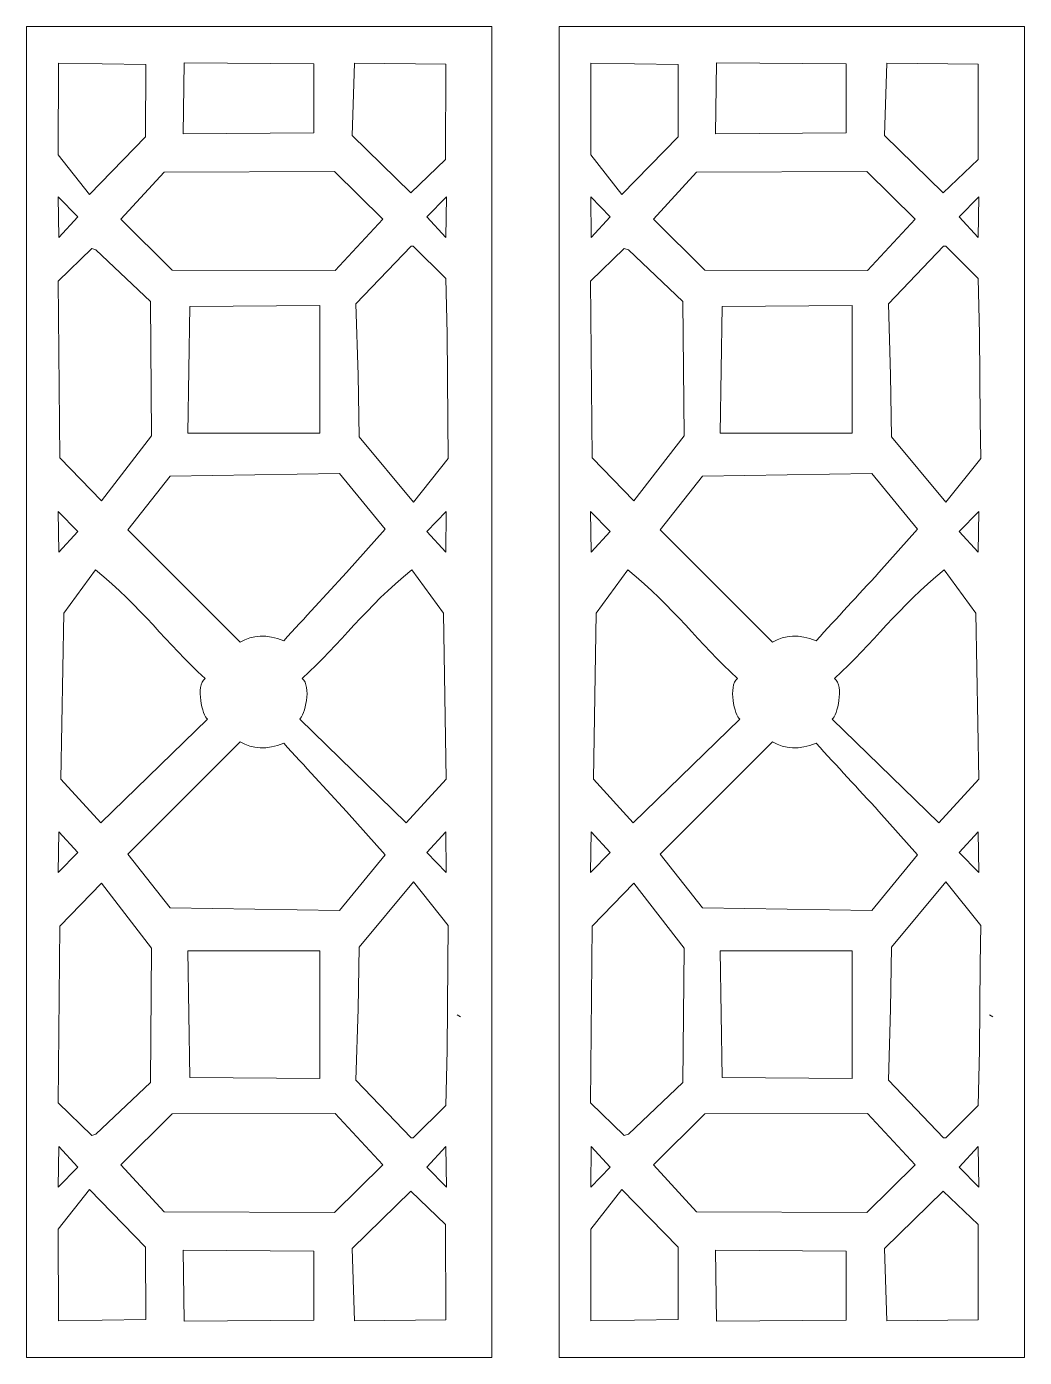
# Model space of a CAD drawing. Header units: centimetres. Extents: x -27.5 to -13.3, y -9.5 to 9.5.
import ezdxf

# ---------------------------------------------------------------- set-up
doc = ezdxf.new("R2010")
doc.units = ezdxf.units.CM
doc.header["$MEASUREMENT"] = 0
doc.layers.add('layer 1', color=7, linetype='Continuous')

msp = doc.modelspace()

# ---------------------------------------------------------------- linework, layer by layer
at = {"layer": 'layer 1', "color": 250, "lineweight": 9}
for points, knots in [([(-27.5, 9.5), (-27.5, 9.5), (-20.86134, 9.5), (-20.86134, 9.5), (-20.86134, 9.5), (-20.86134, 9.5), (-20.86134, -9.5), (-20.86134, -9.5), (-20.86134, -9.5), (-20.86134, -9.5), (-27.5, -9.5), (-27.5, -9.5), (-27.5, -9.5), (-27.5, -9.5), (-27.5, 9.5), (-27.5, 9.5)], [0, 0, 0, 0, 0.2, 0.2, 0.2, 0.2, 0.4, 0.4, 0.4, 0.4, 0.6, 0.6, 0.6, 0.6, 1, 1, 1, 1]), ([(-19.90406, 9.5), (-19.90406, 9.5), (-13.2654, 9.5), (-13.2654, 9.5), (-13.2654, 9.5), (-13.2654, 9.5), (-13.2654, -9.5), (-13.2654, -9.5), (-13.2654, -9.5), (-13.2654, -9.5), (-19.90406, -9.5), (-19.90406, -9.5), (-19.90406, -9.5), (-19.90406, -9.5), (-19.90406, 9.5), (-19.90406, 9.5)], [0, 0, 0, 0, 0.2, 0.2, 0.2, 0.2, 0.4, 0.4, 0.4, 0.4, 0.6, 0.6, 0.6, 0.6, 1, 1, 1, 1]), ([(-19.00904, 7.10537), (-19.00904, 7.10537), (-19.45226, 7.67166), (-19.45226, 7.67166), (-19.45226, 7.67166), (-19.45226, 7.67166), (-19.45156, 8.97647), (-19.45156, 8.97647), (-19.45156, 8.97647), (-19.45156, 8.97647), (-18.20569, 8.96114), (-18.20569, 8.96114), (-18.20569, 8.96114), (-18.20569, 8.96114), (-18.20649, 7.92835), (-18.20649, 7.92835), (-18.20649, 7.92835), (-18.20649, 7.92835), (-19.00904, 7.10537), (-19.00904, 7.10537)], [0, 0, 0, 0, 0.16666667, 0.16666667, 0.16666667, 0.16666667, 0.33333333, 0.33333333, 0.33333333, 0.33333333, 0.5, 0.5, 0.5, 0.5, 0.66666667, 0.66666667, 0.66666667, 0.66666667, 1, 1, 1, 1]), ([(-17.6722, 7.96835), (-17.6722, 7.96835), (-17.65855, 8.98307), (-17.65855, 8.98307), (-17.65855, 8.98307), (-17.65855, 8.98307), (-15.80602, 8.97042), (-15.80602, 8.97042), (-15.80602, 8.97042), (-15.80602, 8.97042), (-15.80583, 7.98233), (-15.80583, 7.98233), (-15.80583, 7.98233), (-15.80583, 7.98233), (-17.6722, 7.96835), (-17.6722, 7.96835)], [0, 0, 0, 0, 0.2, 0.2, 0.2, 0.2, 0.4, 0.4, 0.4, 0.4, 0.6, 0.6, 0.6, 0.6, 1, 1, 1, 1]), ([(-14.42175, 7.12555), (-14.42175, 7.12555), (-15.25964, 7.94352), (-15.25964, 7.94352), (-15.25964, 7.94352), (-15.25964, 7.94352), (-15.22849, 8.97584), (-15.22849, 8.97584), (-15.22849, 8.97584), (-15.22849, 8.97584), (-13.92413, 8.96442), (-13.92413, 8.96442), (-13.92413, 8.96442), (-13.92413, 8.96442), (-13.92683, 7.60444), (-13.92683, 7.60444), (-13.92683, 7.60444), (-13.92683, 7.60444), (-14.42175, 7.12555), (-14.42175, 7.12555)], [0, 0, 0, 0, 0.16666667, 0.16666667, 0.16666667, 0.16666667, 0.33333333, 0.33333333, 0.33333333, 0.33333333, 0.5, 0.5, 0.5, 0.5, 0.66666667, 0.66666667, 0.66666667, 0.66666667, 1, 1, 1, 1]), ([(-17.82584, 6.02387), (-17.82584, 6.02387), (-18.55887, 6.74909), (-18.55887, 6.74909), (-18.55887, 6.74909), (-18.55887, 6.74909), (-17.94092, 7.42302), (-17.94092, 7.42302), (-17.94092, 7.42302), (-17.94092, 7.42302), (-15.51059, 7.43096), (-15.51059, 7.43096), (-15.51059, 7.43096), (-15.51059, 7.43096), (-14.82242, 6.75204), (-14.82242, 6.75204), (-14.82242, 6.75204), (-14.82242, 6.75204), (-15.50162, 6.01593), (-15.50162, 6.01593), (-15.50162, 6.01593), (-15.50162, 6.01593), (-17.82584, 6.02387), (-17.82584, 6.02387)], [0, 0, 0, 0, 0.14285714, 0.14285714, 0.14285714, 0.14285714, 0.28571429, 0.28571429, 0.28571429, 0.28571429, 0.42857143, 0.42857143, 0.42857143, 0.42857143, 0.57142857, 0.57142857, 0.57142857, 0.57142857, 0.71428571, 0.71428571, 0.71428571, 0.71428571, 1, 1, 1, 1]), ([(-19.44565, 6.48843), (-19.44565, 6.48843), (-19.17453, 6.7856), (-19.17453, 6.7856), (-19.17453, 6.7856), (-19.17453, 6.7856), (-19.45228, 7.07018), (-19.45228, 7.07018), (-19.45228, 7.07018), (-19.45228, 7.07018), (-19.44565, 6.48843), (-19.44565, 6.48843)], [0, 0, 0, 0, 0.25, 0.25, 0.25, 0.25, 0.5, 0.5, 0.5, 0.5, 1, 1, 1, 1]), ([(-13.92278, 6.48843), (-13.92278, 6.48843), (-14.1939, 6.7856), (-14.1939, 6.7856), (-14.1939, 6.7856), (-14.1939, 6.7856), (-13.91615, 7.07018), (-13.91615, 7.07018), (-13.91615, 7.07018), (-13.91615, 7.07018), (-13.92278, 6.48843), (-13.92278, 6.48843)], [0, 0, 0, 0, 0.25, 0.25, 0.25, 0.25, 0.5, 0.5, 0.5, 0.5, 1, 1, 1, 1]), ([(-18.83642, 2.73118), (-18.83642, 2.73118), (-19.43174, 3.34511), (-19.43174, 3.34511), (-19.43174, 3.34511), (-19.43174, 3.34511), (-19.45349, 5.86678), (-19.45349, 5.86678), (-19.45349, 5.86678), (-19.45349, 5.86678), (-18.97546, 6.33025), (-18.97546, 6.33025), (-18.97546, 6.33025), (-18.97546, 6.33025), (-18.91495, 6.3141), (-18.91495, 6.3141), (-18.91495, 6.3141), (-18.91495, 6.3141), (-18.1366, 5.57303), (-18.1366, 5.57303), (-18.1366, 5.57303), (-18.1366, 5.57303), (-18.12067, 3.659), (-18.12067, 3.659), (-18.12067, 3.659), (-18.12067, 3.659), (-18.83642, 2.73118), (-18.83642, 2.73118)], [0, 0, 0, 0, 0.125, 0.125, 0.125, 0.125, 0.25, 0.25, 0.25, 0.25, 0.375, 0.375, 0.375, 0.375, 0.5, 0.5, 0.5, 0.5, 0.625, 0.625, 0.625, 0.625, 0.75, 0.75, 0.75, 0.75, 1, 1, 1, 1]), ([(-14.38409, 2.7101), (-14.38409, 2.7101), (-15.15911, 3.64355), (-15.15911, 3.64355), (-15.15911, 3.64355), (-15.15911, 3.64355), (-15.17584, 4.52477), (-15.17584, 4.52477), (-15.17584, 4.52477), (-15.17584, 4.52477), (-15.20566, 5.54286), (-15.20566, 5.54286), (-15.20566, 5.54286), (-15.20566, 5.54286), (-14.41829, 6.36604), (-14.41829, 6.36604), (-14.41829, 6.36604), (-14.41829, 6.36604), (-14.38793, 6.36557), (-14.38793, 6.36557), (-14.38793, 6.36557), (-14.38793, 6.36557), (-13.92427, 5.90275), (-13.92427, 5.90275), (-13.92427, 5.90275), (-13.92427, 5.90275), (-13.9061, 5.11268), (-13.9061, 5.11268), (-13.9061, 5.11268), (-13.9061, 5.11268), (-13.89477, 3.88222), (-13.89477, 3.88222), (-13.89477, 3.88222), (-13.89477, 3.88222), (-13.88802, 3.33532), (-13.88802, 3.33532), (-13.88802, 3.33532), (-13.88802, 3.33532), (-14.38409, 2.7101), (-14.38409, 2.7101)], [0, 0, 0, 0, 0.09090909, 0.09090909, 0.09090909, 0.09090909, 0.18181818, 0.18181818, 0.18181818, 0.18181818, 0.27272727, 0.27272727, 0.27272727, 0.27272727, 0.36363636, 0.36363636, 0.36363636, 0.36363636, 0.45454545, 0.45454545, 0.45454545, 0.45454545, 0.54545455, 0.54545455, 0.54545455, 0.54545455, 0.63636364, 0.63636364, 0.63636364, 0.63636364, 0.72727273, 0.72727273, 0.72727273, 0.72727273, 0.81818182, 0.81818182, 0.81818182, 0.81818182, 1, 1, 1, 1]), ([(-17.60365, 3.69658), (-17.60365, 3.69658), (-17.57569, 5.50359), (-17.57569, 5.50359), (-17.57569, 5.50359), (-17.57569, 5.50359), (-15.72241, 5.52046), (-15.72241, 5.52046), (-15.72241, 5.52046), (-15.72241, 5.52046), (-15.72025, 3.6978), (-15.72025, 3.6978), (-15.72025, 3.6978), (-15.72025, 3.6978), (-17.60365, 3.69658), (-17.60365, 3.69658)], [0, 0, 0, 0, 0.2, 0.2, 0.2, 0.2, 0.4, 0.4, 0.4, 0.4, 0.6, 0.6, 0.6, 0.6, 1, 1, 1, 1]), ([(-16.85939, 0.71198), (-16.85939, 0.71198), (-18.45975, 2.31638), (-18.45975, 2.31638), (-18.45975, 2.31638), (-18.45975, 2.31638), (-17.85554, 3.08164), (-17.85554, 3.08164), (-17.85554, 3.08164), (-17.85554, 3.08164), (-15.43934, 3.11951), (-15.43934, 3.11951), (-15.43934, 3.11951), (-15.43934, 3.11951), (-14.78997, 2.32456), (-14.78997, 2.32456), (-14.78997, 2.32456), (-14.78997, 2.32456), (-15.34031, 1.70614), (-15.34031, 1.70614), (-15.34031, 1.70614), (-15.63899, 1.38169), (-15.93766, 1.05723), (-16.23634, 0.73274), (-16.23634, 0.73274), (-16.47903, 0.82822), (-16.68038, 0.81494), (-16.85939, 0.71198)], [0, 0, 0, 0, 0.125, 0.125, 0.125, 0.125, 0.25, 0.25, 0.25, 0.25, 0.375, 0.375, 0.375, 0.375, 0.5, 0.5, 0.5, 0.5, 0.625, 0.625, 0.625, 0.625, 0.75, 0.75, 0.75, 0.75, 1, 1, 1, 1]), ([(-19.44686, 1.9961), (-19.44686, 1.9961), (-19.17574, 2.29327), (-19.17574, 2.29327), (-19.17574, 2.29327), (-19.17574, 2.29327), (-19.45349, 2.57786), (-19.45349, 2.57786), (-19.45349, 2.57786), (-19.45349, 2.57786), (-19.44686, 1.9961), (-19.44686, 1.9961)], [0, 0, 0, 0, 0.25, 0.25, 0.25, 0.25, 0.5, 0.5, 0.5, 0.5, 1, 1, 1, 1]), ([(-13.92399, 1.9961), (-13.92399, 1.9961), (-14.1951, 2.29327), (-14.1951, 2.29327), (-14.1951, 2.29327), (-14.1951, 2.29327), (-13.91735, 2.57786), (-13.91735, 2.57786), (-13.91735, 2.57786), (-13.91735, 2.57786), (-13.92399, 1.9961), (-13.92399, 1.9961)], [0, 0, 0, 0, 0.25, 0.25, 0.25, 0.25, 0.5, 0.5, 0.5, 0.5, 1, 1, 1, 1]), ([(-18.92393, 1.74626), (-18.26256, 1.20746), (-17.91231, 0.69956), (-17.35851, 0.19207), (-17.35851, 0.19207), (-17.4978, 0.08667), (-17.39691, -0.33957), (-17.32348, -0.38793), (-17.32348, -0.38793), (-17.32348, -0.38793), (-18.84435, -1.86588), (-18.84435, -1.86588), (-18.84435, -1.86588), (-18.84435, -1.86588), (-19.41471, -1.24358), (-19.41471, -1.24358), (-19.41471, -1.24358), (-19.41471, -1.24358), (-19.37353, 1.12603), (-19.37353, 1.12603), (-19.37353, 1.12603), (-19.37353, 1.12603), (-18.92393, 1.74626), (-18.92393, 1.74626)], [0, 0, 0, 0, 0.14285714, 0.14285714, 0.14285714, 0.14285714, 0.28571429, 0.28571429, 0.28571429, 0.28571429, 0.42857143, 0.42857143, 0.42857143, 0.42857143, 0.57142857, 0.57142857, 0.57142857, 0.57142857, 0.71428571, 0.71428571, 0.71428571, 0.71428571, 1, 1, 1, 1]), ([(-14.40814, 1.74626), (-15.06951, 1.20746), (-15.41976, 0.69956), (-15.97357, 0.19207), (-15.97357, 0.19207), (-15.83428, 0.08667), (-15.93516, -0.33957), (-16.00859, -0.38793), (-16.00859, -0.38793), (-16.00859, -0.38793), (-14.48773, -1.86588), (-14.48773, -1.86588), (-14.48773, -1.86588), (-14.48773, -1.86588), (-13.91736, -1.24358), (-13.91736, -1.24358), (-13.91736, -1.24358), (-13.91736, -1.24358), (-13.95854, 1.12603), (-13.95854, 1.12603), (-13.95854, 1.12603), (-13.95854, 1.12603), (-14.40814, 1.74626), (-14.40814, 1.74626)], [0, 0, 0, 0, 0.14285714, 0.14285714, 0.14285714, 0.14285714, 0.28571429, 0.28571429, 0.28571429, 0.28571429, 0.42857143, 0.42857143, 0.42857143, 0.42857143, 0.57142857, 0.57142857, 0.57142857, 0.57142857, 0.71428571, 0.71428571, 0.71428571, 0.71428571, 1, 1, 1, 1]), ([(-16.85939, -0.71199), (-16.85939, -0.71199), (-18.45975, -2.31639), (-18.45975, -2.31639), (-18.45975, -2.31639), (-18.45975, -2.31639), (-17.85554, -3.08164), (-17.85554, -3.08164), (-17.85554, -3.08164), (-17.85554, -3.08164), (-15.43934, -3.11952), (-15.43934, -3.11952), (-15.43934, -3.11952), (-15.43934, -3.11952), (-14.78997, -2.32457), (-14.78997, -2.32457), (-14.78997, -2.32457), (-14.78997, -2.32457), (-15.34031, -1.70615), (-15.34031, -1.70615), (-15.34031, -1.70615), (-15.63899, -1.38169), (-15.93766, -1.05724), (-16.23634, -0.73274), (-16.23634, -0.73274), (-16.47903, -0.82822), (-16.68038, -0.81494), (-16.85939, -0.71199)], [0, 0, 0, 0, 0.125, 0.125, 0.125, 0.125, 0.25, 0.25, 0.25, 0.25, 0.375, 0.375, 0.375, 0.375, 0.5, 0.5, 0.5, 0.5, 0.625, 0.625, 0.625, 0.625, 0.75, 0.75, 0.75, 0.75, 1, 1, 1, 1]), ([(-19.44686, -1.99611), (-19.44686, -1.99611), (-19.17574, -2.29328), (-19.17574, -2.29328), (-19.17574, -2.29328), (-19.17574, -2.29328), (-19.45349, -2.57786), (-19.45349, -2.57786), (-19.45349, -2.57786), (-19.45349, -2.57786), (-19.44686, -1.99611), (-19.44686, -1.99611)], [0, 0, 0, 0, 0.25, 0.25, 0.25, 0.25, 0.5, 0.5, 0.5, 0.5, 1, 1, 1, 1]), ([(-13.92399, -1.99611), (-13.92399, -1.99611), (-14.1951, -2.29328), (-14.1951, -2.29328), (-14.1951, -2.29328), (-14.1951, -2.29328), (-13.91735, -2.57786), (-13.91735, -2.57786), (-13.91735, -2.57786), (-13.91735, -2.57786), (-13.92399, -1.99611), (-13.92399, -1.99611)], [0, 0, 0, 0, 0.25, 0.25, 0.25, 0.25, 0.5, 0.5, 0.5, 0.5, 1, 1, 1, 1]), ([(-18.83642, -2.73119), (-18.83642, -2.73119), (-19.43174, -3.34512), (-19.43174, -3.34512), (-19.43174, -3.34512), (-19.43174, -3.34512), (-19.45349, -5.86678), (-19.45349, -5.86678), (-19.45349, -5.86678), (-19.45349, -5.86678), (-18.97546, -6.33025), (-18.97546, -6.33025), (-18.97546, -6.33025), (-18.97546, -6.33025), (-18.91495, -6.3141), (-18.91495, -6.3141), (-18.91495, -6.3141), (-18.91495, -6.3141), (-18.1366, -5.57303), (-18.1366, -5.57303), (-18.1366, -5.57303), (-18.1366, -5.57303), (-18.12067, -3.65901), (-18.12067, -3.65901), (-18.12067, -3.65901), (-18.12067, -3.65901), (-18.83642, -2.73119), (-18.83642, -2.73119)], [0, 0, 0, 0, 0.125, 0.125, 0.125, 0.125, 0.25, 0.25, 0.25, 0.25, 0.375, 0.375, 0.375, 0.375, 0.5, 0.5, 0.5, 0.5, 0.625, 0.625, 0.625, 0.625, 0.75, 0.75, 0.75, 0.75, 1, 1, 1, 1]), ([(-14.38409, -2.71011), (-14.38409, -2.71011), (-15.15911, -3.64355), (-15.15911, -3.64355), (-15.15911, -3.64355), (-15.15911, -3.64355), (-15.17584, -4.52478), (-15.17584, -4.52478), (-15.17584, -4.52478), (-15.17584, -4.52478), (-15.20566, -5.54286), (-15.20566, -5.54286), (-15.20566, -5.54286), (-15.20566, -5.54286), (-14.41829, -6.36604), (-14.41829, -6.36604), (-14.41829, -6.36604), (-14.41829, -6.36604), (-14.38793, -6.36557), (-14.38793, -6.36557), (-14.38793, -6.36557), (-14.38793, -6.36557), (-13.92427, -5.90275), (-13.92427, -5.90275), (-13.92427, -5.90275), (-13.92427, -5.90275), (-13.9061, -5.11269), (-13.9061, -5.11269), (-13.9061, -5.11269), (-13.9061, -5.11269), (-13.89477, -3.88223), (-13.89477, -3.88223), (-13.89477, -3.88223), (-13.89477, -3.88223), (-13.88802, -3.33532), (-13.88802, -3.33532), (-13.88802, -3.33532), (-13.88802, -3.33532), (-14.38409, -2.71011), (-14.38409, -2.71011)], [0, 0, 0, 0, 0.09090909, 0.09090909, 0.09090909, 0.09090909, 0.18181818, 0.18181818, 0.18181818, 0.18181818, 0.27272727, 0.27272727, 0.27272727, 0.27272727, 0.36363636, 0.36363636, 0.36363636, 0.36363636, 0.45454545, 0.45454545, 0.45454545, 0.45454545, 0.54545455, 0.54545455, 0.54545455, 0.54545455, 0.63636364, 0.63636364, 0.63636364, 0.63636364, 0.72727273, 0.72727273, 0.72727273, 0.72727273, 0.81818182, 0.81818182, 0.81818182, 0.81818182, 1, 1, 1, 1]), ([(-17.60365, -3.69658), (-17.60365, -3.69658), (-17.57569, -5.5036), (-17.57569, -5.5036), (-17.57569, -5.5036), (-17.57569, -5.5036), (-15.72241, -5.52046), (-15.72241, -5.52046), (-15.72241, -5.52046), (-15.72241, -5.52046), (-15.72025, -3.6978), (-15.72025, -3.6978), (-15.72025, -3.6978), (-15.72025, -3.6978), (-17.60365, -3.69658), (-17.60365, -3.69658)], [0, 0, 0, 0, 0.2, 0.2, 0.2, 0.2, 0.4, 0.4, 0.4, 0.4, 0.6, 0.6, 0.6, 0.6, 1, 1, 1, 1]), ([(-13.76201, -4.6092), (-13.76201, -4.6092), (-13.71598, -4.63888), (-13.71598, -4.63888), (-13.71598, -4.63888), (-13.71598, -4.63888), (-13.76201, -4.6092), (-13.76201, -4.6092)], [0, 0, 0, 0, 0.33333333, 0.33333333, 0.33333333, 0.33333333, 1, 1, 1, 1]), ([(-17.82584, -6.02387), (-17.82584, -6.02387), (-18.55887, -6.74909), (-18.55887, -6.74909), (-18.55887, -6.74909), (-18.55887, -6.74909), (-17.94092, -7.42302), (-17.94092, -7.42302), (-17.94092, -7.42302), (-17.94092, -7.42302), (-15.51059, -7.43096), (-15.51059, -7.43096), (-15.51059, -7.43096), (-15.51059, -7.43096), (-14.82242, -6.75204), (-14.82242, -6.75204), (-14.82242, -6.75204), (-14.82242, -6.75204), (-15.50162, -6.01594), (-15.50162, -6.01594), (-15.50162, -6.01594), (-15.50162, -6.01594), (-17.82584, -6.02387), (-17.82584, -6.02387)], [0, 0, 0, 0, 0.14285714, 0.14285714, 0.14285714, 0.14285714, 0.28571429, 0.28571429, 0.28571429, 0.28571429, 0.42857143, 0.42857143, 0.42857143, 0.42857143, 0.57142857, 0.57142857, 0.57142857, 0.57142857, 0.71428571, 0.71428571, 0.71428571, 0.71428571, 1, 1, 1, 1]), ([(-19.44565, -6.48843), (-19.44565, -6.48843), (-19.17453, -6.7856), (-19.17453, -6.7856), (-19.17453, -6.7856), (-19.17453, -6.7856), (-19.45228, -7.07019), (-19.45228, -7.07019), (-19.45228, -7.07019), (-19.45228, -7.07019), (-19.44565, -6.48843), (-19.44565, -6.48843)], [0, 0, 0, 0, 0.25, 0.25, 0.25, 0.25, 0.5, 0.5, 0.5, 0.5, 1, 1, 1, 1]), ([(-13.92278, -6.48843), (-13.92278, -6.48843), (-14.1939, -6.7856), (-14.1939, -6.7856), (-14.1939, -6.7856), (-14.1939, -6.7856), (-13.91615, -7.07019), (-13.91615, -7.07019), (-13.91615, -7.07019), (-13.91615, -7.07019), (-13.92278, -6.48843), (-13.92278, -6.48843)], [0, 0, 0, 0, 0.25, 0.25, 0.25, 0.25, 0.5, 0.5, 0.5, 0.5, 1, 1, 1, 1]), ([(-19.00904, -7.10537), (-19.00904, -7.10537), (-19.45226, -7.67166), (-19.45226, -7.67166), (-19.45226, -7.67166), (-19.45226, -7.67166), (-19.45156, -8.97647), (-19.45156, -8.97647), (-19.45156, -8.97647), (-19.45156, -8.97647), (-18.20569, -8.96115), (-18.20569, -8.96115), (-18.20569, -8.96115), (-18.20569, -8.96115), (-18.20649, -7.92835), (-18.20649, -7.92835), (-18.20649, -7.92835), (-18.20649, -7.92835), (-19.00904, -7.10537), (-19.00904, -7.10537)], [0, 0, 0, 0, 0.16666667, 0.16666667, 0.16666667, 0.16666667, 0.33333333, 0.33333333, 0.33333333, 0.33333333, 0.5, 0.5, 0.5, 0.5, 0.66666667, 0.66666667, 0.66666667, 0.66666667, 1, 1, 1, 1]), ([(-14.42175, -7.12556), (-14.42175, -7.12556), (-15.25964, -7.94352), (-15.25964, -7.94352), (-15.25964, -7.94352), (-15.25964, -7.94352), (-15.22849, -8.97584), (-15.22849, -8.97584), (-15.22849, -8.97584), (-15.22849, -8.97584), (-13.92413, -8.96442), (-13.92413, -8.96442), (-13.92413, -8.96442), (-13.92413, -8.96442), (-13.92683, -7.60445), (-13.92683, -7.60445), (-13.92683, -7.60445), (-13.92683, -7.60445), (-14.42175, -7.12556), (-14.42175, -7.12556)], [0, 0, 0, 0, 0.16666667, 0.16666667, 0.16666667, 0.16666667, 0.33333333, 0.33333333, 0.33333333, 0.33333333, 0.5, 0.5, 0.5, 0.5, 0.66666667, 0.66666667, 0.66666667, 0.66666667, 1, 1, 1, 1]), ([(-17.6722, -7.96835), (-17.6722, -7.96835), (-17.65855, -8.98308), (-17.65855, -8.98308), (-17.65855, -8.98308), (-17.65855, -8.98308), (-15.80602, -8.97042), (-15.80602, -8.97042), (-15.80602, -8.97042), (-15.80602, -8.97042), (-15.80583, -7.98233), (-15.80583, -7.98233), (-15.80583, -7.98233), (-15.80583, -7.98233), (-17.6722, -7.96835), (-17.6722, -7.96835)], [0, 0, 0, 0, 0.2, 0.2, 0.2, 0.2, 0.4, 0.4, 0.4, 0.4, 0.6, 0.6, 0.6, 0.6, 1, 1, 1, 1])]:
    msp.add_open_spline(points, degree=3, knots=knots, dxfattribs=at)
at = {"layer": 'layer 1', "color": 7, "lineweight": 9}
for points, knots in [([(-26.60498, 7.10537), (-26.60498, 7.10537), (-27.0482, 7.67166), (-27.0482, 7.67166), (-27.0482, 7.67166), (-27.0482, 7.67166), (-27.0475, 8.97647), (-27.0475, 8.97647), (-27.0475, 8.97647), (-27.0475, 8.97647), (-25.80163, 8.96114), (-25.80163, 8.96114), (-25.80163, 8.96114), (-25.80163, 8.96114), (-25.80243, 7.92835), (-25.80243, 7.92835), (-25.80243, 7.92835), (-25.80243, 7.92835), (-26.60498, 7.10537), (-26.60498, 7.10537)], [0, 0, 0, 0, 0.16666667, 0.16666667, 0.16666667, 0.16666667, 0.33333333, 0.33333333, 0.33333333, 0.33333333, 0.5, 0.5, 0.5, 0.5, 0.66666667, 0.66666667, 0.66666667, 0.66666667, 1, 1, 1, 1]), ([(-25.26814, 7.96835), (-25.26814, 7.96835), (-25.25449, 8.98307), (-25.25449, 8.98307), (-25.25449, 8.98307), (-25.25449, 8.98307), (-23.40195, 8.97042), (-23.40195, 8.97042), (-23.40195, 8.97042), (-23.40195, 8.97042), (-23.40177, 7.98233), (-23.40177, 7.98233), (-23.40177, 7.98233), (-23.40177, 7.98233), (-25.26814, 7.96835), (-25.26814, 7.96835)], [0, 0, 0, 0, 0.2, 0.2, 0.2, 0.2, 0.4, 0.4, 0.4, 0.4, 0.6, 0.6, 0.6, 0.6, 1, 1, 1, 1]), ([(-22.01769, 7.12555), (-22.01769, 7.12555), (-22.85558, 7.94352), (-22.85558, 7.94352), (-22.85558, 7.94352), (-22.85558, 7.94352), (-22.82443, 8.97584), (-22.82443, 8.97584), (-22.82443, 8.97584), (-22.82443, 8.97584), (-21.52007, 8.96442), (-21.52007, 8.96442), (-21.52007, 8.96442), (-21.52007, 8.96442), (-21.52277, 7.60444), (-21.52277, 7.60444), (-21.52277, 7.60444), (-21.52277, 7.60444), (-22.01769, 7.12555), (-22.01769, 7.12555)], [0, 0, 0, 0, 0.16666667, 0.16666667, 0.16666667, 0.16666667, 0.33333333, 0.33333333, 0.33333333, 0.33333333, 0.5, 0.5, 0.5, 0.5, 0.66666667, 0.66666667, 0.66666667, 0.66666667, 1, 1, 1, 1]), ([(-25.42178, 6.02387), (-25.42178, 6.02387), (-26.15481, 6.74909), (-26.15481, 6.74909), (-26.15481, 6.74909), (-26.15481, 6.74909), (-25.53686, 7.42302), (-25.53686, 7.42302), (-25.53686, 7.42302), (-25.53686, 7.42302), (-23.10653, 7.43096), (-23.10653, 7.43096), (-23.10653, 7.43096), (-23.10653, 7.43096), (-22.41836, 6.75204), (-22.41836, 6.75204), (-22.41836, 6.75204), (-22.41836, 6.75204), (-23.09756, 6.01593), (-23.09756, 6.01593), (-23.09756, 6.01593), (-23.09756, 6.01593), (-25.42178, 6.02387), (-25.42178, 6.02387)], [0, 0, 0, 0, 0.14285714, 0.14285714, 0.14285714, 0.14285714, 0.28571429, 0.28571429, 0.28571429, 0.28571429, 0.42857143, 0.42857143, 0.42857143, 0.42857143, 0.57142857, 0.57142857, 0.57142857, 0.57142857, 0.71428571, 0.71428571, 0.71428571, 0.71428571, 1, 1, 1, 1]), ([(-27.04159, 6.48843), (-27.04159, 6.48843), (-26.77047, 6.7856), (-26.77047, 6.7856), (-26.77047, 6.7856), (-26.77047, 6.7856), (-27.04822, 7.07018), (-27.04822, 7.07018), (-27.04822, 7.07018), (-27.04822, 7.07018), (-27.04159, 6.48843), (-27.04159, 6.48843)], [0, 0, 0, 0, 0.25, 0.25, 0.25, 0.25, 0.5, 0.5, 0.5, 0.5, 1, 1, 1, 1]), ([(-21.51872, 6.48843), (-21.51872, 6.48843), (-21.78984, 6.7856), (-21.78984, 6.7856), (-21.78984, 6.7856), (-21.78984, 6.7856), (-21.51209, 7.07018), (-21.51209, 7.07018), (-21.51209, 7.07018), (-21.51209, 7.07018), (-21.51872, 6.48843), (-21.51872, 6.48843)], [0, 0, 0, 0, 0.25, 0.25, 0.25, 0.25, 0.5, 0.5, 0.5, 0.5, 1, 1, 1, 1]), ([(-26.43236, 2.73118), (-26.43236, 2.73118), (-27.02768, 3.34511), (-27.02768, 3.34511), (-27.02768, 3.34511), (-27.02768, 3.34511), (-27.04943, 5.86678), (-27.04943, 5.86678), (-27.04943, 5.86678), (-27.04943, 5.86678), (-26.57139, 6.33025), (-26.57139, 6.33025), (-26.57139, 6.33025), (-26.57139, 6.33025), (-26.51089, 6.3141), (-26.51089, 6.3141), (-26.51089, 6.3141), (-26.51089, 6.3141), (-25.73253, 5.57303), (-25.73253, 5.57303), (-25.73253, 5.57303), (-25.73253, 5.57303), (-25.71661, 3.659), (-25.71661, 3.659), (-25.71661, 3.659), (-25.71661, 3.659), (-26.43236, 2.73118), (-26.43236, 2.73118)], [0, 0, 0, 0, 0.125, 0.125, 0.125, 0.125, 0.25, 0.25, 0.25, 0.25, 0.375, 0.375, 0.375, 0.375, 0.5, 0.5, 0.5, 0.5, 0.625, 0.625, 0.625, 0.625, 0.75, 0.75, 0.75, 0.75, 1, 1, 1, 1]), ([(-21.98003, 2.7101), (-21.98003, 2.7101), (-22.75505, 3.64355), (-22.75505, 3.64355), (-22.75505, 3.64355), (-22.75505, 3.64355), (-22.77178, 4.52477), (-22.77178, 4.52477), (-22.77178, 4.52477), (-22.77178, 4.52477), (-22.8016, 5.54286), (-22.8016, 5.54286), (-22.8016, 5.54286), (-22.8016, 5.54286), (-22.01423, 6.36604), (-22.01423, 6.36604), (-22.01423, 6.36604), (-22.01423, 6.36604), (-21.98387, 6.36557), (-21.98387, 6.36557), (-21.98387, 6.36557), (-21.98387, 6.36557), (-21.52021, 5.90275), (-21.52021, 5.90275), (-21.52021, 5.90275), (-21.52021, 5.90275), (-21.50203, 5.11268), (-21.50203, 5.11268), (-21.50203, 5.11268), (-21.50203, 5.11268), (-21.49071, 3.88222), (-21.49071, 3.88222), (-21.49071, 3.88222), (-21.49071, 3.88222), (-21.48396, 3.33532), (-21.48396, 3.33532), (-21.48396, 3.33532), (-21.48396, 3.33532), (-21.98003, 2.7101), (-21.98003, 2.7101)], [0, 0, 0, 0, 0.09090909, 0.09090909, 0.09090909, 0.09090909, 0.18181818, 0.18181818, 0.18181818, 0.18181818, 0.27272727, 0.27272727, 0.27272727, 0.27272727, 0.36363636, 0.36363636, 0.36363636, 0.36363636, 0.45454545, 0.45454545, 0.45454545, 0.45454545, 0.54545455, 0.54545455, 0.54545455, 0.54545455, 0.63636364, 0.63636364, 0.63636364, 0.63636364, 0.72727273, 0.72727273, 0.72727273, 0.72727273, 0.81818182, 0.81818182, 0.81818182, 0.81818182, 1, 1, 1, 1]), ([(-25.19959, 3.69658), (-25.19959, 3.69658), (-25.17163, 5.50359), (-25.17163, 5.50359), (-25.17163, 5.50359), (-25.17163, 5.50359), (-23.31835, 5.52046), (-23.31835, 5.52046), (-23.31835, 5.52046), (-23.31835, 5.52046), (-23.31619, 3.6978), (-23.31619, 3.6978), (-23.31619, 3.6978), (-23.31619, 3.6978), (-25.19959, 3.69658), (-25.19959, 3.69658)], [0, 0, 0, 0, 0.2, 0.2, 0.2, 0.2, 0.4, 0.4, 0.4, 0.4, 0.6, 0.6, 0.6, 0.6, 1, 1, 1, 1]), ([(-24.45533, 0.71198), (-24.45533, 0.71198), (-26.05569, 2.31638), (-26.05569, 2.31638), (-26.05569, 2.31638), (-26.05569, 2.31638), (-25.45148, 3.08164), (-25.45148, 3.08164), (-25.45148, 3.08164), (-25.45148, 3.08164), (-23.03528, 3.11951), (-23.03528, 3.11951), (-23.03528, 3.11951), (-23.03528, 3.11951), (-22.38591, 2.32456), (-22.38591, 2.32456), (-22.38591, 2.32456), (-22.38591, 2.32456), (-22.93625, 1.70614), (-22.93625, 1.70614), (-22.93625, 1.70614), (-23.23493, 1.38169), (-23.5336, 1.05723), (-23.83228, 0.73274), (-23.83228, 0.73274), (-24.07497, 0.82822), (-24.27632, 0.81494), (-24.45533, 0.71198)], [0, 0, 0, 0, 0.125, 0.125, 0.125, 0.125, 0.25, 0.25, 0.25, 0.25, 0.375, 0.375, 0.375, 0.375, 0.5, 0.5, 0.5, 0.5, 0.625, 0.625, 0.625, 0.625, 0.75, 0.75, 0.75, 0.75, 1, 1, 1, 1]), ([(-27.0428, 1.9961), (-27.0428, 1.9961), (-26.77168, 2.29327), (-26.77168, 2.29327), (-26.77168, 2.29327), (-26.77168, 2.29327), (-27.04943, 2.57786), (-27.04943, 2.57786), (-27.04943, 2.57786), (-27.04943, 2.57786), (-27.0428, 1.9961), (-27.0428, 1.9961)], [0, 0, 0, 0, 0.25, 0.25, 0.25, 0.25, 0.5, 0.5, 0.5, 0.5, 1, 1, 1, 1]), ([(-21.51993, 1.9961), (-21.51993, 1.9961), (-21.79104, 2.29327), (-21.79104, 2.29327), (-21.79104, 2.29327), (-21.79104, 2.29327), (-21.51329, 2.57786), (-21.51329, 2.57786), (-21.51329, 2.57786), (-21.51329, 2.57786), (-21.51993, 1.9961), (-21.51993, 1.9961)], [0, 0, 0, 0, 0.25, 0.25, 0.25, 0.25, 0.5, 0.5, 0.5, 0.5, 1, 1, 1, 1]), ([(-26.51987, 1.74626), (-25.8585, 1.20746), (-25.50825, 0.69956), (-24.95445, 0.19207), (-24.95445, 0.19207), (-25.09374, 0.08667), (-24.99285, -0.33957), (-24.91942, -0.38793), (-24.91942, -0.38793), (-24.91942, -0.38793), (-26.44029, -1.86588), (-26.44029, -1.86588), (-26.44029, -1.86588), (-26.44029, -1.86588), (-27.01065, -1.24358), (-27.01065, -1.24358), (-27.01065, -1.24358), (-27.01065, -1.24358), (-26.96947, 1.12603), (-26.96947, 1.12603), (-26.96947, 1.12603), (-26.96947, 1.12603), (-26.51987, 1.74626), (-26.51987, 1.74626)], [0, 0, 0, 0, 0.14285714, 0.14285714, 0.14285714, 0.14285714, 0.28571429, 0.28571429, 0.28571429, 0.28571429, 0.42857143, 0.42857143, 0.42857143, 0.42857143, 0.57142857, 0.57142857, 0.57142857, 0.57142857, 0.71428571, 0.71428571, 0.71428571, 0.71428571, 1, 1, 1, 1]), ([(-22.00408, 1.74626), (-22.66545, 1.20746), (-23.0157, 0.69956), (-23.56951, 0.19207), (-23.56951, 0.19207), (-23.43022, 0.08667), (-23.5311, -0.33957), (-23.60453, -0.38793), (-23.60453, -0.38793), (-23.60453, -0.38793), (-22.08367, -1.86588), (-22.08367, -1.86588), (-22.08367, -1.86588), (-22.08367, -1.86588), (-21.5133, -1.24358), (-21.5133, -1.24358), (-21.5133, -1.24358), (-21.5133, -1.24358), (-21.55448, 1.12603), (-21.55448, 1.12603), (-21.55448, 1.12603), (-21.55448, 1.12603), (-22.00408, 1.74626), (-22.00408, 1.74626)], [0, 0, 0, 0, 0.14285714, 0.14285714, 0.14285714, 0.14285714, 0.28571429, 0.28571429, 0.28571429, 0.28571429, 0.42857143, 0.42857143, 0.42857143, 0.42857143, 0.57142857, 0.57142857, 0.57142857, 0.57142857, 0.71428571, 0.71428571, 0.71428571, 0.71428571, 1, 1, 1, 1]), ([(-24.45533, -0.71199), (-24.45533, -0.71199), (-26.05569, -2.31639), (-26.05569, -2.31639), (-26.05569, -2.31639), (-26.05569, -2.31639), (-25.45148, -3.08164), (-25.45148, -3.08164), (-25.45148, -3.08164), (-25.45148, -3.08164), (-23.03528, -3.11952), (-23.03528, -3.11952), (-23.03528, -3.11952), (-23.03528, -3.11952), (-22.38591, -2.32457), (-22.38591, -2.32457), (-22.38591, -2.32457), (-22.38591, -2.32457), (-22.93625, -1.70615), (-22.93625, -1.70615), (-22.93625, -1.70615), (-23.23493, -1.38169), (-23.5336, -1.05724), (-23.83228, -0.73274), (-23.83228, -0.73274), (-24.07497, -0.82822), (-24.27632, -0.81494), (-24.45533, -0.71199)], [0, 0, 0, 0, 0.125, 0.125, 0.125, 0.125, 0.25, 0.25, 0.25, 0.25, 0.375, 0.375, 0.375, 0.375, 0.5, 0.5, 0.5, 0.5, 0.625, 0.625, 0.625, 0.625, 0.75, 0.75, 0.75, 0.75, 1, 1, 1, 1]), ([(-27.0428, -1.99611), (-27.0428, -1.99611), (-26.77168, -2.29328), (-26.77168, -2.29328), (-26.77168, -2.29328), (-26.77168, -2.29328), (-27.04943, -2.57786), (-27.04943, -2.57786), (-27.04943, -2.57786), (-27.04943, -2.57786), (-27.0428, -1.99611), (-27.0428, -1.99611)], [0, 0, 0, 0, 0.25, 0.25, 0.25, 0.25, 0.5, 0.5, 0.5, 0.5, 1, 1, 1, 1]), ([(-21.51993, -1.99611), (-21.51993, -1.99611), (-21.79104, -2.29328), (-21.79104, -2.29328), (-21.79104, -2.29328), (-21.79104, -2.29328), (-21.51329, -2.57786), (-21.51329, -2.57786), (-21.51329, -2.57786), (-21.51329, -2.57786), (-21.51993, -1.99611), (-21.51993, -1.99611)], [0, 0, 0, 0, 0.25, 0.25, 0.25, 0.25, 0.5, 0.5, 0.5, 0.5, 1, 1, 1, 1]), ([(-26.43236, -2.73119), (-26.43236, -2.73119), (-27.02768, -3.34512), (-27.02768, -3.34512), (-27.02768, -3.34512), (-27.02768, -3.34512), (-27.04943, -5.86678), (-27.04943, -5.86678), (-27.04943, -5.86678), (-27.04943, -5.86678), (-26.57139, -6.33025), (-26.57139, -6.33025), (-26.57139, -6.33025), (-26.57139, -6.33025), (-26.51089, -6.3141), (-26.51089, -6.3141), (-26.51089, -6.3141), (-26.51089, -6.3141), (-25.73253, -5.57303), (-25.73253, -5.57303), (-25.73253, -5.57303), (-25.73253, -5.57303), (-25.71661, -3.65901), (-25.71661, -3.65901), (-25.71661, -3.65901), (-25.71661, -3.65901), (-26.43236, -2.73119), (-26.43236, -2.73119)], [0, 0, 0, 0, 0.125, 0.125, 0.125, 0.125, 0.25, 0.25, 0.25, 0.25, 0.375, 0.375, 0.375, 0.375, 0.5, 0.5, 0.5, 0.5, 0.625, 0.625, 0.625, 0.625, 0.75, 0.75, 0.75, 0.75, 1, 1, 1, 1]), ([(-21.98003, -2.71011), (-21.98003, -2.71011), (-22.75505, -3.64355), (-22.75505, -3.64355), (-22.75505, -3.64355), (-22.75505, -3.64355), (-22.77178, -4.52478), (-22.77178, -4.52478), (-22.77178, -4.52478), (-22.77178, -4.52478), (-22.8016, -5.54286), (-22.8016, -5.54286), (-22.8016, -5.54286), (-22.8016, -5.54286), (-22.01423, -6.36604), (-22.01423, -6.36604), (-22.01423, -6.36604), (-22.01423, -6.36604), (-21.98387, -6.36557), (-21.98387, -6.36557), (-21.98387, -6.36557), (-21.98387, -6.36557), (-21.52021, -5.90275), (-21.52021, -5.90275), (-21.52021, -5.90275), (-21.52021, -5.90275), (-21.50203, -5.11269), (-21.50203, -5.11269), (-21.50203, -5.11269), (-21.50203, -5.11269), (-21.49071, -3.88223), (-21.49071, -3.88223), (-21.49071, -3.88223), (-21.49071, -3.88223), (-21.48396, -3.33532), (-21.48396, -3.33532), (-21.48396, -3.33532), (-21.48396, -3.33532), (-21.98003, -2.71011), (-21.98003, -2.71011)], [0, 0, 0, 0, 0.09090909, 0.09090909, 0.09090909, 0.09090909, 0.18181818, 0.18181818, 0.18181818, 0.18181818, 0.27272727, 0.27272727, 0.27272727, 0.27272727, 0.36363636, 0.36363636, 0.36363636, 0.36363636, 0.45454545, 0.45454545, 0.45454545, 0.45454545, 0.54545455, 0.54545455, 0.54545455, 0.54545455, 0.63636364, 0.63636364, 0.63636364, 0.63636364, 0.72727273, 0.72727273, 0.72727273, 0.72727273, 0.81818182, 0.81818182, 0.81818182, 0.81818182, 1, 1, 1, 1]), ([(-25.19959, -3.69658), (-25.19959, -3.69658), (-25.17163, -5.5036), (-25.17163, -5.5036), (-25.17163, -5.5036), (-25.17163, -5.5036), (-23.31835, -5.52046), (-23.31835, -5.52046), (-23.31835, -5.52046), (-23.31835, -5.52046), (-23.31619, -3.6978), (-23.31619, -3.6978), (-23.31619, -3.6978), (-23.31619, -3.6978), (-25.19959, -3.69658), (-25.19959, -3.69658)], [0, 0, 0, 0, 0.2, 0.2, 0.2, 0.2, 0.4, 0.4, 0.4, 0.4, 0.6, 0.6, 0.6, 0.6, 1, 1, 1, 1]), ([(-21.35795, -4.6092), (-21.35795, -4.6092), (-21.31192, -4.63888), (-21.31192, -4.63888), (-21.31192, -4.63888), (-21.31192, -4.63888), (-21.35795, -4.6092), (-21.35795, -4.6092)], [0, 0, 0, 0, 0.33333333, 0.33333333, 0.33333333, 0.33333333, 1, 1, 1, 1]), ([(-25.42178, -6.02387), (-25.42178, -6.02387), (-26.15481, -6.74909), (-26.15481, -6.74909), (-26.15481, -6.74909), (-26.15481, -6.74909), (-25.53686, -7.42302), (-25.53686, -7.42302), (-25.53686, -7.42302), (-25.53686, -7.42302), (-23.10653, -7.43096), (-23.10653, -7.43096), (-23.10653, -7.43096), (-23.10653, -7.43096), (-22.41836, -6.75204), (-22.41836, -6.75204), (-22.41836, -6.75204), (-22.41836, -6.75204), (-23.09756, -6.01594), (-23.09756, -6.01594), (-23.09756, -6.01594), (-23.09756, -6.01594), (-25.42178, -6.02387), (-25.42178, -6.02387)], [0, 0, 0, 0, 0.14285714, 0.14285714, 0.14285714, 0.14285714, 0.28571429, 0.28571429, 0.28571429, 0.28571429, 0.42857143, 0.42857143, 0.42857143, 0.42857143, 0.57142857, 0.57142857, 0.57142857, 0.57142857, 0.71428571, 0.71428571, 0.71428571, 0.71428571, 1, 1, 1, 1]), ([(-27.04159, -6.48843), (-27.04159, -6.48843), (-26.77047, -6.7856), (-26.77047, -6.7856), (-26.77047, -6.7856), (-26.77047, -6.7856), (-27.04822, -7.07019), (-27.04822, -7.07019), (-27.04822, -7.07019), (-27.04822, -7.07019), (-27.04159, -6.48843), (-27.04159, -6.48843)], [0, 0, 0, 0, 0.25, 0.25, 0.25, 0.25, 0.5, 0.5, 0.5, 0.5, 1, 1, 1, 1]), ([(-21.51872, -6.48843), (-21.51872, -6.48843), (-21.78984, -6.7856), (-21.78984, -6.7856), (-21.78984, -6.7856), (-21.78984, -6.7856), (-21.51209, -7.07019), (-21.51209, -7.07019), (-21.51209, -7.07019), (-21.51209, -7.07019), (-21.51872, -6.48843), (-21.51872, -6.48843)], [0, 0, 0, 0, 0.25, 0.25, 0.25, 0.25, 0.5, 0.5, 0.5, 0.5, 1, 1, 1, 1]), ([(-26.60498, -7.10537), (-26.60498, -7.10537), (-27.0482, -7.67166), (-27.0482, -7.67166), (-27.0482, -7.67166), (-27.0482, -7.67166), (-27.0475, -8.97647), (-27.0475, -8.97647), (-27.0475, -8.97647), (-27.0475, -8.97647), (-25.80163, -8.96115), (-25.80163, -8.96115), (-25.80163, -8.96115), (-25.80163, -8.96115), (-25.80243, -7.92835), (-25.80243, -7.92835), (-25.80243, -7.92835), (-25.80243, -7.92835), (-26.60498, -7.10537), (-26.60498, -7.10537)], [0, 0, 0, 0, 0.16666667, 0.16666667, 0.16666667, 0.16666667, 0.33333333, 0.33333333, 0.33333333, 0.33333333, 0.5, 0.5, 0.5, 0.5, 0.66666667, 0.66666667, 0.66666667, 0.66666667, 1, 1, 1, 1]), ([(-22.01769, -7.12556), (-22.01769, -7.12556), (-22.85558, -7.94352), (-22.85558, -7.94352), (-22.85558, -7.94352), (-22.85558, -7.94352), (-22.82443, -8.97584), (-22.82443, -8.97584), (-22.82443, -8.97584), (-22.82443, -8.97584), (-21.52007, -8.96442), (-21.52007, -8.96442), (-21.52007, -8.96442), (-21.52007, -8.96442), (-21.52277, -7.60445), (-21.52277, -7.60445), (-21.52277, -7.60445), (-21.52277, -7.60445), (-22.01769, -7.12556), (-22.01769, -7.12556)], [0, 0, 0, 0, 0.16666667, 0.16666667, 0.16666667, 0.16666667, 0.33333333, 0.33333333, 0.33333333, 0.33333333, 0.5, 0.5, 0.5, 0.5, 0.66666667, 0.66666667, 0.66666667, 0.66666667, 1, 1, 1, 1]), ([(-25.26814, -7.96835), (-25.26814, -7.96835), (-25.25449, -8.98308), (-25.25449, -8.98308), (-25.25449, -8.98308), (-25.25449, -8.98308), (-23.40195, -8.97042), (-23.40195, -8.97042), (-23.40195, -8.97042), (-23.40195, -8.97042), (-23.40177, -7.98233), (-23.40177, -7.98233), (-23.40177, -7.98233), (-23.40177, -7.98233), (-25.26814, -7.96835), (-25.26814, -7.96835)], [0, 0, 0, 0, 0.2, 0.2, 0.2, 0.2, 0.4, 0.4, 0.4, 0.4, 0.6, 0.6, 0.6, 0.6, 1, 1, 1, 1])]:
    msp.add_open_spline(points, degree=3, knots=knots, dxfattribs=at)

doc.saveas('drawing.dxf')
